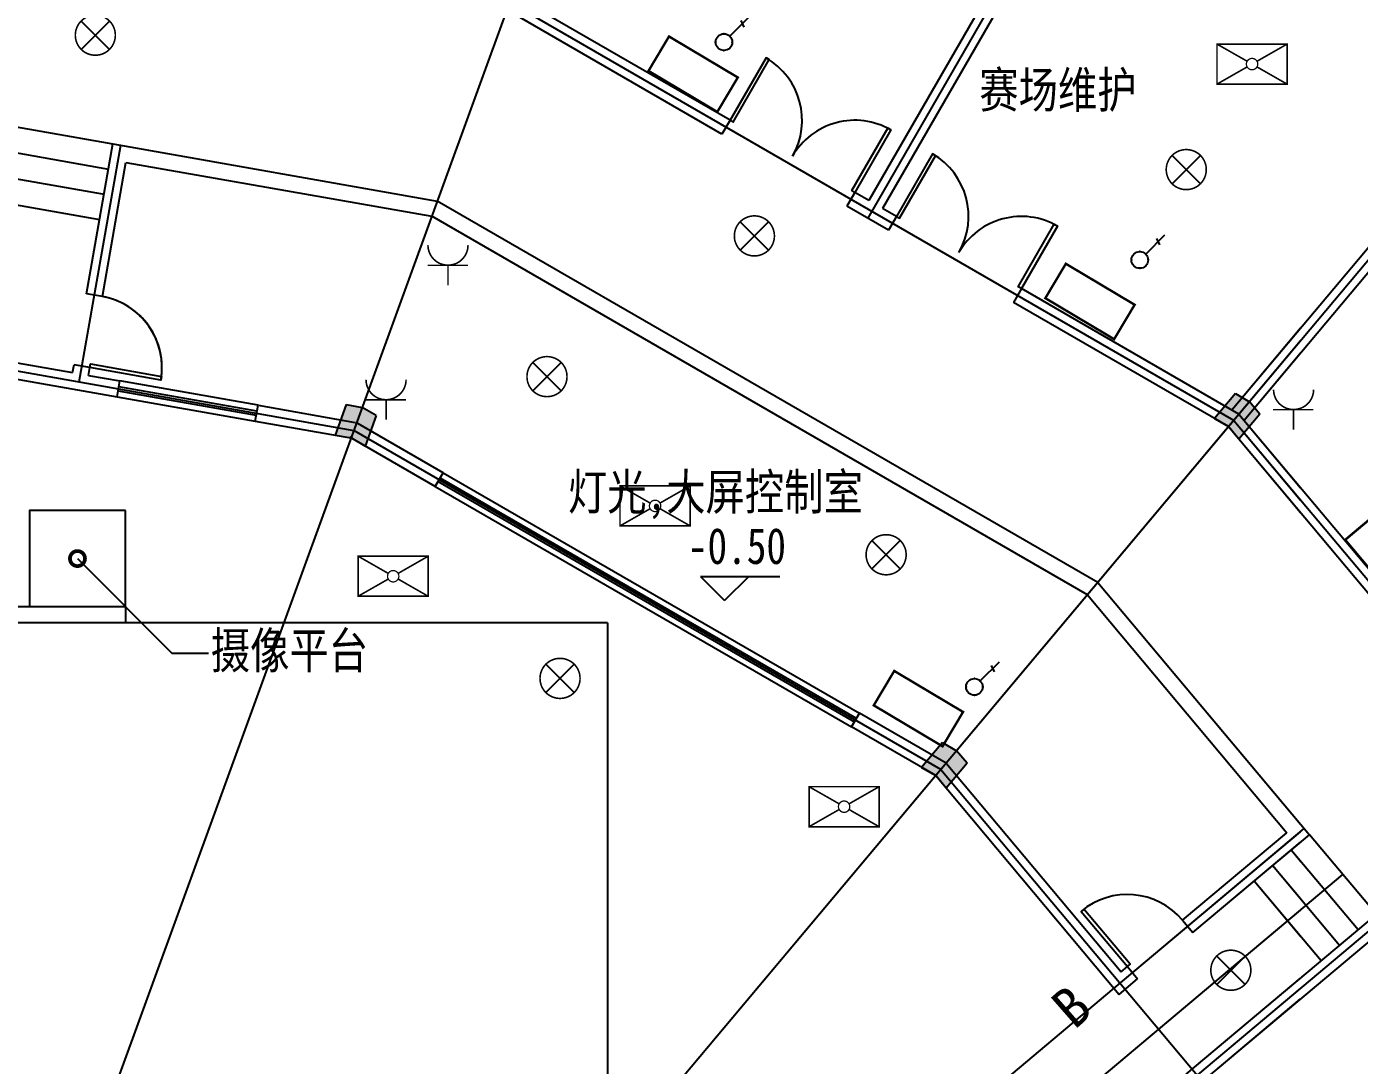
# Model space of a CAD drawing. Extents: x 23618587 to 48466785, y 42305484 to 86624613.
# Drawn here: x 24299728 to 24316365, y 43320068 to 43333033 of the extents above; entities that cross this region are included whole.
import ezdxf

# ---------------------------------------------------------------- set-up
doc = ezdxf.new("R2010")
doc.units = 0
doc.header["$MEASUREMENT"] = 0
doc.layers.get('0').update_dxf_attribs({"linetype": 'CONTINUOUS'})
for name, color, linetype in [('AC-W', 7, 'CONTINUOUS'), ('设备-动力', 3, 'CONTINUOUS'), ('设备-插座', 3, 'CONTINUOUS'), ('设备-照明', 3, 'CONTINUOUS'), ('设备-箱柜', 3, 'CONTINUOUS')]:
    doc.layers.add(name, color=color, linetype=linetype)
doc.styles.add('IDQSTYLE', font='simplex.shx', dxfattribs={"width": 0.7, "bigfont": 'hzfs1.shx'})
doc.styles.add('Q1', font='SimSun.ttf', dxfattribs={"width": 0.8, "height": 450})

# ---------------------------------------------------------------- blocks, each defined once
blk = doc.blocks.new('_DOTSMALL')
at = {"color": 0, "linetype": 'ByBlock', "const_width": 0.5}
blk.add_lwpolyline([(-0.0625, 0, 1), (0.0625, 0, 1)], format="xyb", close=True, dxfattribs=at)
blk = doc.blocks.new('HC000426')
at = {"color": 0, "linetype": 'Continuous', "const_width": 0.3}
blk.add_lwpolyline([(5, 2.5), (-5, 2.5), (-5, -2.5), (5, -2.5)], close=True, dxfattribs=at)
at = {"color": 0, "style": 'IDQSTYLE', "width": 0.7}
blk.add_attdef('PSFHATT', (7, -2.5), '', height=2.5, dxfattribs=at)
blk = doc.blocks.new('HC002297100793')
at = {"color": 0}
for p, q in [((0.74, 1.78), (3.12, 4.17)), ((2.09, 3.72), (2.47, 2.92))]:
    blk.add_line(p, q, dxfattribs=at)
blk.add_circle((0, 1.04), 1.04, dxfattribs=at)
for p in [(0, 2.08), (-1.04, 1.04), (0, 0), (1.04, 1.04)]:
    blk.add_point(p, dxfattribs=at)
at = {"color": 0, "width": 0.7}
blk.add_attdef('PSFHATT', (3.15, 0), '', height=0.025, dxfattribs=at)
blk = doc.blocks.new('HC001494')
at = {"color": 0, "linetype": 'Continuous'}
for p, q in [((-1.77, 1.77), (1.77, -1.77)), ((1.77, 1.77), (-1.77, -1.77))]:
    blk.add_line(p, q, dxfattribs=at)
at = {"color": 0, "linetype": 'Continuous', "const_width": 0.2}
blk.add_lwpolyline([(1.77, -1.77, 0.198912), (2.5, 0, 0.198912), (1.77, 1.77, 0.198912), (0, 2.5, 0.198912), (-1.77, 1.77, 0.198912), (-2.5, 0, 0.198912), (-1.77, -1.77, 0.198912), (0, -2.5, 0.198912)], format="xyb", close=True, dxfattribs=at)
at = {"color": 0, "style": 'IDQSTYLE', "width": 0.7}
blk.add_attdef('PSFHATT', (4.5, -2.5), '', height=2.5, dxfattribs=at)
blk = doc.blocks.new('HC000704')
at = {"color": 0, "linetype": 'Continuous', "const_width": 0.2}
for points in [[(-0.61, 0.35), (-4.38, 2.5)], [(-4.38, 2.5), (4.37, 2.5), (4.37, -2.5), (-4.38, -2.5), (-4.38, 2.5)], [(4.37, 2.5), (0.61, 0.35)], [(-0.61, -0.35), (-4.38, -2.5)], [(0.61, -0.35), (4.37, -2.5)]]:
    blk.add_lwpolyline(points, dxfattribs=at)
at = {"color": 0, "linetype": 'Continuous', "const_width": 0.16}
blk.add_lwpolyline([(0, -0.71, 0.198912), (0.5, -0.5, 0.198912), (0.71, 0, 0.198912), (0.5, 0.5, 0.198912), (0, 0.71, 0.198912), (-0.5, 0.5, 0.198912), (-0.71, 0, 0.198912), (-0.5, -0.5, 0.198912)], format="xyb", close=True, dxfattribs=at)
at = {"color": 0, "style": 'IDQSTYLE', "width": 0.7}
blk.add_attdef('PSFHATT', (6.37, -2.5), '', height=2.5, dxfattribs=at)
blk = doc.blocks.new('HC000133')
at = {"color": 0, "linetype": 'Continuous', "const_width": 0.2}
blk.add_lwpolyline([(-2.5, 5, 0.198912), (-1.77, 3.23, 0.198912), (0, 2.5, 0.198912), (1.77, 3.23, 0.198912), (2.5, 5)], format="xyb", dxfattribs=at)
for points in [[(-2.55, 2.48), (2.48, 2.48)], [(0, 2.5), (0, 0)]]:
    blk.add_lwpolyline(points, dxfattribs=at)
at = {"color": 0, "style": 'IDQSTYLE', "width": 0.7}
blk.add_attdef('PSFHATT', (4.5, 0), '', height=2.5, dxfattribs=at)

msp = doc.modelspace()

# ---------------------------------------------------------------- linework, layer by layer
at = {"layer": 'AC-W', "color": 7, "ltscale": 300}
for p, q in [((24311449.10486, 43348976.79392), (24296987.14862, 43309242.89571)), ((24311449.10486, 43348976.79392), (24296987.14862, 43309242.89571)), ((24327829.91289, 43343650.12975), (24298958.8155, 43309242.89571)), ((24313126.76417, 43335663.84528), (24310226.76417, 43330640.89794)), ((24313126.76417, 43335663.84528), (24310226.76417, 43330640.89794)), ((24314796.79205, 43328117.86116), (24305756.73629, 43333337.13979)), ((24314796.79205, 43328117.86116), (24305756.73629, 43333337.13979)), ((24300382.92689, 43328598.29846), (24300903.87142, 43331552.72172)), ((24300382.92689, 43328598.29846), (24300903.87142, 43331552.72172)), ((24295476.76417, 43329463.38721), (24303811.8767, 43327993.68198)), ((24295476.76417, 43329463.38721), (24303811.8767, 43327993.68198)), ((24315631.94022, 43329113.15199), (24298958.8155, 43309242.89571)), ((24314796.79205, 43328117.86116), (24315631.94022, 43327122.57033)), ((24314796.79205, 43328117.86116), (24321506.56732, 43320121.46238)), ((24311141.65164, 43323761.83445), (24303811.8767, 43327993.68198)), ((24311141.65164, 43323761.83445), (24303811.8767, 43327993.68198)), ((24311141.65164, 43323761.83445), (24315631.94022, 43318410.5169)), ((24311141.65164, 43323761.83445), (24316582.00997, 43317278.26787)), ((24313303.13565, 43321030.30573), (24315677.87343, 43323022.94732)), ((24313303.13565, 43321030.30573), (24315631.94022, 43322984.40478)), ((24300422.24029, 43309242.89571), (24316159.96413, 43322448.41399)), ((24300422.24029, 43309242.89571), (24315631.94022, 43322005.34932)), ((24314267.31707, 43319881.23907), (24316642.05484, 43321873.88066)), ((24314267.31707, 43319881.23907), (24315631.94022, 43321026.29385))]:
    msp.add_line(p, q, dxfattribs=at)
at = {"layer": 'AC-W', "color": 7, "ltscale": 5000}
for p, q in [((24312940.16163, 43335540.6402), (24310240.16163, 43330864.10302)), ((24312940.16163, 43335540.6402), (24310240.16163, 43330864.10302)), ((24313113.36671, 43335440.6402), (24310413.36671, 43330764.10302)), ((24313113.36671, 43335440.6402), (24310413.36671, 43330764.10302)), ((24308408.11082, 43331690.89794), (24305722.00665, 43333241.7209)), ((24308408.11082, 43331690.89794), (24305722.00665, 43333241.7209)), ((24308508.11082, 43331864.10302), (24305967.34297, 43333331.01602)), ((24308508.11082, 43331864.10302), (24305967.34297, 43333331.01602)), ((24318298.72357, 43332446.87302), (24314774.12389, 43328246.41869)), ((24318451.93246, 43332318.3155), (24314927.33278, 43328117.86116)), ((24308508.11082, 43331864.10302), (24308408.11082, 43331690.89794)), ((24308508.11082, 43331864.10302), (24308408.11082, 43331690.89794)), ((24300475.45911, 43329698.95181), (24300805.39063, 43331570.08643)), ((24300475.45911, 43329698.95181), (24300805.39063, 43331570.08643)), ((24300475.45911, 43329698.95181), (24300805.39063, 43331570.08643)), ((24300475.45911, 43329698.95181), (24300805.39063, 43331570.08643)), ((24300805.39063, 43331570.08643), (24304853.76576, 43330856.24867)), ((24300805.39063, 43331570.08643), (24304853.76576, 43330856.24867)), ((24300805.39063, 43331570.08643), (24304853.76576, 43330856.24867)), ((24300805.39063, 43331570.08643), (24304853.76576, 43330856.24867)), ((24300672.42066, 43329664.22217), (24300967.62254, 43331338.39525)), ((24300672.42066, 43329664.22217), (24300967.62254, 43331338.39525)), ((24300672.42066, 43329664.22217), (24300967.62254, 43331338.39525)), ((24300672.42066, 43329664.22217), (24300967.62254, 43331338.39525)), ((24300967.62254, 43331338.39525), (24304784.30649, 43330665.41089)), ((24300967.62254, 43331338.39525), (24304784.30649, 43330665.41089)), ((24300967.62254, 43331338.39525), (24304784.30649, 43330665.41089)), ((24300967.62254, 43331338.39525), (24304784.30649, 43330665.41089)), ((24310066.95655, 43330964.10302), (24309966.95655, 43330790.89794)), ((24310066.95655, 43330964.10302), (24309966.95655, 43330790.89794)), ((24310240.16163, 43330864.10302), (24310066.95655, 43330964.10302)), ((24310240.16163, 43330864.10302), (24310066.95655, 43330964.10302)), ((24313099.76257, 43326095.42019), (24304853.76576, 43330856.24867)), ((24313099.76257, 43326095.42019), (24304853.76576, 43330856.24867)), ((24313099.76257, 43326095.42019), (24304853.76576, 43330856.24867)), ((24313099.76257, 43326095.42019), (24304853.76576, 43330856.24867)), ((24310486.57179, 43330490.89794), (24309966.95655, 43330790.89794)), ((24310486.57179, 43330490.89794), (24309966.95655, 43330790.89794)), ((24310586.57179, 43330664.10302), (24310413.36671, 43330764.10302)), ((24310586.57179, 43330664.10302), (24310413.36671, 43330764.10302)), ((24312969.22185, 43325939.84781), (24304784.30649, 43330665.41089)), ((24312969.22185, 43325939.8478), (24304784.30649, 43330665.41089)), ((24312969.22185, 43325939.84781), (24304784.30649, 43330665.41089)), ((24312969.22185, 43325939.8478), (24304784.30649, 43330665.41089)), ((24310586.57179, 43330664.10302), (24310486.57179, 43330490.89794)), ((24310586.57179, 43330664.10302), (24310486.57179, 43330490.89794)), ((24312145.41752, 43329764.10302), (24312045.41752, 43329590.89794)), ((24312145.41752, 43329764.10302), (24312045.41752, 43329590.89794)), ((24314862.06241, 43328195.64735), (24312145.41752, 43329764.10302)), ((24314862.06241, 43328195.64735), (24312145.41752, 43329764.10302)), ((24300672.42066, 43329664.22217), (24300475.45911, 43329698.95181)), ((24300672.42066, 43329664.22217), (24300475.45911, 43329698.95181)), ((24300672.42066, 43329664.22217), (24300475.45911, 43329698.95181)), ((24300672.42066, 43329664.22217), (24300475.45911, 43329698.95181)), ((24314731.52169, 43328040.07497), (24312045.41752, 43329590.89794)), ((24314731.52169, 43328040.07497), (24312045.41752, 43329590.89794)), ((24315631.94022, 43329268.72438), (24314774.12389, 43328246.41869)), ((24297034.64872, 43329087.14758), (24300857.96595, 43328412.9936)), ((24297034.64872, 43329087.14758), (24300857.96595, 43328412.9936)), ((24297034.64872, 43329087.14758), (24300857.96595, 43328412.9936)), ((24297034.64872, 43329087.14758), (24300857.96595, 43328412.9936)), ((24299021.56085, 43328939.88669), (24300301.81093, 43328714.14406)), ((24299021.56085, 43328939.88669), (24300301.81093, 43328714.14406)), ((24299021.56085, 43328939.88669), (24300301.81093, 43328714.14406)), ((24299021.56085, 43328939.88669), (24300301.81093, 43328714.14406)), ((24315631.94022, 43328957.57961), (24314927.33278, 43328117.86116)), ((24300301.81093, 43328714.14406), (24300319.17575, 43328812.62483)), ((24300301.81093, 43328714.14406), (24300319.17575, 43328812.62483)), ((24300301.81093, 43328714.14406), (24300319.17575, 43328812.62483)), ((24300301.81093, 43328714.14406), (24300319.17575, 43328812.62483)), ((24300516.1373, 43328777.8952), (24300319.17575, 43328812.62483)), ((24300516.1373, 43328777.8952), (24300319.17575, 43328812.62483)), ((24300516.1373, 43328777.8952), (24300319.17575, 43328812.62483)), ((24300516.1373, 43328777.8952), (24300319.17575, 43328812.62483)), ((24300498.77248, 43328679.41442), (24300516.1373, 43328777.8952)), ((24300498.77248, 43328679.41442), (24300516.1373, 43328777.8952)), ((24300498.77248, 43328679.41442), (24300516.1373, 43328777.8952)), ((24300498.77248, 43328679.41442), (24300516.1373, 43328777.8952)), ((24300498.77248, 43328679.41442), (24300892.69558, 43328609.95515)), ((24300498.77248, 43328679.41442), (24300892.69558, 43328609.95515)), ((24300498.77248, 43328679.41442), (24300892.69558, 43328609.95515)), ((24300498.77248, 43328679.41442), (24300892.69558, 43328609.95515)), ((24300857.96595, 43328412.9936), (24300892.69558, 43328609.95515)), ((24300857.96595, 43328412.9936), (24300892.69558, 43328609.95515)), ((24300857.96595, 43328412.9936), (24300892.69558, 43328609.95515)), ((24300857.96595, 43328412.9936), (24300892.69558, 43328609.95515)), ((24302581.37951, 43328109.10929), (24302616.10915, 43328306.07084)), ((24302581.37951, 43328109.10929), (24302616.10915, 43328306.07084)), ((24302581.37951, 43328109.10929), (24302616.10915, 43328306.07084)), ((24302581.37951, 43328109.10929), (24302616.10915, 43328306.07084)), ((24302616.10913, 43328306.07073), (24303829.24151, 43328092.16276)), ((24302616.10913, 43328306.07073), (24303829.24151, 43328092.16276)), ((24302616.10913, 43328306.07073), (24303829.24151, 43328092.16276)), ((24302616.10913, 43328306.07073), (24303829.24151, 43328092.16276)), ((24302581.37949, 43328109.10918), (24303794.51188, 43327895.20121)), ((24302581.37949, 43328109.10918), (24303794.51188, 43327895.20121)), ((24302581.37949, 43328109.10918), (24303794.51188, 43327895.20121)), ((24302581.37949, 43328109.10918), (24303794.51188, 43327895.20121)), ((24304928.68844, 43327464.36048), (24303861.8767, 43328080.28453)), ((24304928.68844, 43327464.36048), (24303861.8767, 43328080.28453)), ((24304928.68844, 43327464.36048), (24303861.8767, 43328080.28452)), ((24304928.68844, 43327464.36048), (24303861.8767, 43328080.28452)), ((24314862.06241, 43328195.64735), (24315631.94022, 43327278.14272)), ((24314862.06241, 43328195.64735), (24316878.43015, 43325792.63386)), ((24304828.68844, 43327291.1554), (24303761.8767, 43327907.07944)), ((24304828.68844, 43327291.1554), (24303761.8767, 43327907.07944)), ((24304828.68844, 43327291.1554), (24303761.8767, 43327907.07944)), ((24304828.68844, 43327291.1554), (24303761.8767, 43327907.07944)), ((24314731.52169, 43328040.07497), (24315631.94022, 43326966.99795)), ((24314731.52169, 43328040.07497), (24316725.22126, 43325664.07634)), ((24304828.68844, 43327291.1554), (24304928.6886, 43327464.36076)), ((24304828.68844, 43327291.1554), (24304928.6886, 43327464.36076)), ((24304828.68844, 43327291.1554), (24304928.6886, 43327464.36076)), ((24304828.68844, 43327291.1554), (24304928.6886, 43327464.36076)), ((24313099.76257, 43326095.42019), (24315631.94022, 43323077.68838)), ((24313099.76257, 43326095.42019), (24315631.94022, 43323077.68838)), ((24313099.76257, 43326095.42019), (24315742.15219, 43322946.34288)), ((24313099.76257, 43326095.42019), (24315742.15219, 43322946.34287)), ((24312969.22185, 43325939.84781), (24315460.38578, 43322970.99424)), ((24312969.22185, 43325939.84781), (24315460.38578, 43322970.99424)), ((24312969.22185, 43325939.8478), (24315460.38578, 43322970.99424)), ((24312969.22185, 43325939.8478), (24315460.38578, 43322970.99424)), ((24310024.84086, 43324291.1554), (24310124.84102, 43324464.36076)), ((24310024.84086, 43324291.1554), (24310124.84102, 43324464.36076)), ((24310024.84086, 43324291.1554), (24310124.84102, 43324464.36076)), ((24310024.84086, 43324291.1554), (24310124.84102, 43324464.36076)), ((24311206.922, 43323839.62064), (24310124.84086, 43324464.36048)), ((24311206.922, 43323839.62064), (24310124.84086, 43324464.36048)), ((24311206.922, 43323839.62064), (24310124.84086, 43324464.36048)), ((24311206.922, 43323839.62064), (24310124.84086, 43324464.36048)), ((24311076.38128, 43323684.04826), (24310024.84086, 43324291.1554)), ((24311076.38128, 43323684.04826), (24310024.84086, 43324291.1554)), ((24311076.38128, 43323684.04826), (24310024.84086, 43324291.1554)), ((24311076.38128, 43323684.04826), (24310024.84086, 43324291.1554)), ((24311206.922, 43323839.62064), (24313392.06578, 43321235.4677)), ((24311206.922, 43323839.62064), (24313392.06578, 43321235.4677)), ((24311206.922, 43323839.62064), (24313392.06578, 43321235.4677)), ((24311206.922, 43323839.62064), (24313392.06578, 43321235.4677)), ((24311076.38128, 43323684.04826), (24313367.41441, 43320953.70129)), ((24311076.38128, 43323684.04826), (24313367.41441, 43320953.70128)), ((24311076.38128, 43323684.04826), (24313367.41441, 43320953.70129)), ((24311076.38128, 43323684.04826), (24313367.41441, 43320953.70128)), ((24314158.11022, 43321878.25531), (24315460.38578, 43322970.99424)), ((24314158.11022, 43321878.2553), (24315460.38578, 43322970.99424)), ((24314158.11022, 43321878.25531), (24315460.38578, 43322970.99424)), ((24314158.11022, 43321878.2553), (24315460.38578, 43322970.99424)), ((24314286.66774, 43321725.04642), (24315742.15219, 43322946.34288)), ((24314286.66774, 43321725.04642), (24315742.15219, 43322946.34287)), ((24314286.66774, 43321725.04642), (24315631.94022, 43322853.86405)), ((24314286.66774, 43321725.04642), (24315631.94022, 43322853.86405)), ((24314203.03831, 43319957.84351), (24316577.77608, 43321950.4851)), ((24314158.11022, 43321878.25531), (24314286.66774, 43321725.04642)), ((24314158.11022, 43321878.25531), (24314286.66774, 43321725.04642)), ((24314158.11022, 43321878.2553), (24314286.66774, 43321725.04642)), ((24314158.11022, 43321878.2553), (24314286.66774, 43321725.04642)), ((24314484.80472, 43319933.19214), (24316553.12471, 43321668.71869)), ((24313392.06578, 43321235.4677), (24313468.67022, 43321299.74646)), ((24313392.06578, 43321235.4677), (24313468.67022, 43321299.74646)), ((24313392.06578, 43321235.4677), (24313468.67022, 43321299.74646)), ((24313392.06578, 43321235.4677), (24313468.67022, 43321299.74646)), ((24313468.67022, 43321299.74646), (24313597.22775, 43321146.53757)), ((24313468.67022, 43321299.74646), (24313597.22775, 43321146.53757)), ((24313468.67022, 43321299.74646), (24313597.22775, 43321146.53757)), ((24313468.67022, 43321299.74646), (24313597.22775, 43321146.53757)), ((24313367.41441, 43320953.70129), (24313597.22775, 43321146.53757)), ((24313367.41441, 43320953.70128), (24313597.22775, 43321146.53757)), ((24313367.41441, 43320953.70129), (24313597.22775, 43321146.53757)), ((24313367.41441, 43320953.70128), (24313597.22775, 43321146.53757)), ((24314203.03831, 43319957.84351), (24315631.94022, 43321156.83458)), ((24314484.80472, 43319933.19214), (24315631.94022, 43320895.75312))]:
    msp.add_line(p, q, dxfattribs=at)
at = {"layer": 'AC-W', "color": 7}
for p, q in [((24299525.14057, 43331795.82917), (24300805.39064, 43331570.08654)), ((24299525.14057, 43331795.82917), (24300805.39064, 43331570.08654)), ((24299469.57315, 43331480.69069), (24300749.82323, 43331254.94806)), ((24299469.57315, 43331480.69069), (24300749.82323, 43331254.94806)), ((24299414.00573, 43331165.55221), (24300694.25581, 43330939.80958)), ((24299414.00573, 43331165.55221), (24300694.25581, 43330939.80958)), ((24299358.43832, 43330850.41373), (24300638.68839, 43330624.6711)), ((24299358.43832, 43330850.41373), (24300638.68839, 43330624.6711)), ((24302616.10915, 43328306.07084), (24300892.69558, 43328609.95515)), ((24302616.10915, 43328306.07084), (24300892.69558, 43328609.95515)), ((24302616.10915, 43328306.07084), (24300892.69558, 43328609.95515)), ((24302616.10915, 43328306.07084), (24300892.69558, 43328609.95515)), ((24300857.96595, 43328412.9936), (24302581.37951, 43328109.10929)), ((24300857.96595, 43328412.9936), (24302581.37951, 43328109.10929)), ((24300857.96595, 43328412.9936), (24302581.37951, 43328109.10929)), ((24300857.96595, 43328412.9936), (24302581.37951, 43328109.10929)), ((24300870.98956, 43328486.85418), (24302594.40313, 43328182.96987)), ((24300870.98956, 43328486.85418), (24302594.40313, 43328182.96987)), ((24300870.98956, 43328486.85418), (24302594.40313, 43328182.96987)), ((24300870.98956, 43328486.85418), (24302594.40313, 43328182.96987)), ((24302603.08554, 43328232.21026), (24300879.67197, 43328536.09457)), ((24302603.08554, 43328232.21026), (24300879.67197, 43328536.09457)), ((24302603.08554, 43328232.21026), (24300879.67197, 43328536.09457)), ((24302603.08554, 43328232.21026), (24300879.67197, 43328536.09457)), ((24314816.72627, 43328452.7625), (24314992.60331, 43328351.21984)), ((24314816.72627, 43328452.7625), (24314992.60331, 43328351.21984)), ((24303716.0656, 43328315.20405), (24303916.0656, 43328279.93865)), ((24303716.0656, 43328315.20405), (24303916.0656, 43328279.93865)), ((24303716.0656, 43328315.20405), (24303916.0656, 43328279.93865)), ((24303716.0656, 43328315.20405), (24303916.0656, 43328279.93865)), ((24304091.94265, 43328178.39599), (24303916.0656, 43328279.93865)), ((24304091.94265, 43328178.39599), (24303916.0656, 43328279.93865)), ((24304091.94265, 43328178.39599), (24303916.0656, 43328279.93865)), ((24304091.94265, 43328178.39599), (24303916.0656, 43328279.93865)), ((24315123.14404, 43328195.64745), (24314992.60331, 43328351.21984)), ((24315123.14404, 43328195.64745), (24314992.60331, 43328351.21984)), ((24314555.64481, 43328141.61773), (24314731.52186, 43328040.07507)), ((24314555.64481, 43328141.61773), (24314731.52186, 43328040.07507)), ((24303577.14706, 43327933.52849), (24303777.14706, 43327898.2631)), ((24303577.14706, 43327933.52849), (24303777.14706, 43327898.26309)), ((24303577.14706, 43327933.52849), (24303777.14706, 43327898.2631)), ((24303577.14706, 43327933.52849), (24303777.14706, 43327898.26309)), ((24303953.02411, 43327796.72043), (24303777.14706, 43327898.2631)), ((24303953.02411, 43327796.72043), (24303777.14706, 43327898.2631)), ((24303953.02411, 43327796.72043), (24303777.14706, 43327898.26309)), ((24303953.02411, 43327796.72043), (24303777.14706, 43327898.26309)), ((24314862.06258, 43327884.50269), (24314731.52186, 43328040.07507)), ((24314862.06258, 43327884.50269), (24314731.52186, 43328040.07507)), ((24304891.1886, 43327399.40885), (24310087.34102, 43324399.40885)), ((24304891.1886, 43327399.40885), (24310087.34102, 43324399.40885)), ((24304891.1886, 43327399.40885), (24310087.34102, 43324399.40885)), ((24304891.1886, 43327399.40885), (24310087.34102, 43324399.40885)), ((24304928.6886, 43327464.36076), (24310124.84102, 43324464.36076)), ((24304928.6886, 43327464.36076), (24310124.84102, 43324464.36076)), ((24304928.6886, 43327464.36076), (24310124.84102, 43324464.36076)), ((24304928.6886, 43327464.36076), (24310124.84102, 43324464.36076)), ((24304828.6886, 43327291.15568), (24310024.84102, 43324291.15568)), ((24304828.6886, 43327291.15568), (24310024.84102, 43324291.15568)), ((24304828.6886, 43327291.15568), (24310024.84102, 43324291.15568)), ((24304828.6886, 43327291.15568), (24310024.84102, 43324291.15568)), ((24304866.1886, 43327356.10758), (24310062.34102, 43324356.10758)), ((24304866.1886, 43327356.10758), (24310062.34102, 43324356.10758)), ((24304866.1886, 43327356.10758), (24310062.34102, 43324356.10758)), ((24304866.1886, 43327356.10758), (24310062.34102, 43324356.10758)), ((24300361.76417, 43326393.14853), (24301541.94282, 43325212.96987)), ((24300361.76417, 43326393.14853), (24301541.94282, 43325212.96987)), ((24308141.17163, 43326171.35185), (24309129.93149, 43326171.35185)), ((24308141.17163, 43326171.35185), (24308441.17163, 43325871.35185)), ((24308141.17163, 43326171.35185), (24309129.93149, 43326171.35185)), ((24308141.17163, 43326171.35185), (24308441.17163, 43325871.35185)), ((24308141.17164, 43326171.35185), (24309129.93149, 43326171.35185)), ((24308141.17164, 43326171.35185), (24308441.17164, 43325871.35185)), ((24308141.17164, 43326171.35185), (24309129.93149, 43326171.35185)), ((24308141.17164, 43326171.35185), (24308441.17164, 43325871.35185)), ((24308741.17163, 43326171.35185), (24308441.17163, 43325871.35185)), ((24308741.17163, 43326171.35185), (24308441.17163, 43325871.35185)), ((24308741.17164, 43326171.35185), (24308441.17164, 43325871.35185)), ((24308741.17164, 43326171.35185), (24308441.17164, 43325871.35185)), ((24306976.76417, 43325593.14853), (24283976.76417, 43325593.14852)), ((24306976.76417, 43325593.14853), (24293797.68593, 43325593.14852)), ((24306976.76417, 43325593.14853), (24306976.76417, 43309242.89571)), ((24306976.76417, 43325593.14853), (24306976.76417, 43309242.89571)), ((24301541.94282, 43325212.96987), (24301999.63656, 43325212.96987)), ((24301541.94282, 43325212.96987), (24301999.63656, 43325212.96987)), ((24311161.58586, 43324096.73578), (24311337.4629, 43323995.19312)), ((24311161.58586, 43324096.73578), (24311337.4629, 43323995.19312)), ((24311161.58586, 43324096.73578), (24311337.4629, 43323995.19312)), ((24311161.58586, 43324096.73578), (24311337.4629, 43323995.19312)), ((24311468.00363, 43323839.62074), (24311337.4629, 43323995.19312)), ((24311468.00363, 43323839.62074), (24311337.4629, 43323995.19312)), ((24311468.00363, 43323839.62074), (24311337.4629, 43323995.19312)), ((24311468.00363, 43323839.62074), (24311337.4629, 43323995.19312)), ((24310900.5044, 43323785.59102), (24311076.38145, 43323684.04835)), ((24310900.5044, 43323785.59102), (24311076.38145, 43323684.04835)), ((24310900.5044, 43323785.59102), (24311076.38145, 43323684.04835)), ((24310900.5044, 43323785.59102), (24311076.38145, 43323684.04835)), ((24311206.92217, 43323528.47597), (24311076.38145, 43323684.04835)), ((24311206.92217, 43323528.47597), (24311076.38145, 43323684.04835)), ((24311206.92217, 43323528.47597), (24311076.38145, 43323684.04835)), ((24311206.92217, 43323528.47597), (24311076.38145, 43323684.04835)), ((24316577.77608, 43321950.4851), (24315742.15219, 43322946.34288)), ((24316577.77608, 43321950.4851), (24315742.15219, 43322946.34287)), ((24315631.94022, 43322610.97124), (24315512.33885, 43322753.50659)), ((24315631.94022, 43322610.97124), (24315512.33885, 43322753.50659)), ((24316347.96275, 43321757.64882), (24315512.33885, 43322753.50659)), ((24316347.96275, 43321757.64882), (24315512.33885, 43322753.50659)), ((24315631.94022, 43322144.25409), (24315282.52552, 43322560.67031)), ((24315631.94022, 43322144.25409), (24315282.52552, 43322560.67031)), ((24316118.14941, 43321564.81253), (24315282.52552, 43322560.67031)), ((24316118.14941, 43321564.81253), (24315282.52552, 43322560.67031)), ((24315631.94022, 43321677.53694), (24315052.71219, 43322367.83403)), ((24315631.94022, 43321677.53694), (24315052.71219, 43322367.83403)), ((24315888.33608, 43321371.97625), (24315052.71219, 43322367.83403)), ((24315888.33608, 43321371.97625), (24315052.71219, 43322367.83403)), ((24309396.76417, 43317752.47086), (24313303.13565, 43321030.30573)), ((24309396.76417, 43317752.47086), (24313303.13565, 43321030.30573))]:
    msp.add_line(p, q, dxfattribs=at)
at = {"layer": 'AC-W', "color": 7, "ltscale": 1500}
for p, q in [((24300382.92689, 43328598.29846), (24300903.87142, 43331552.72172)), ((24300382.92689, 43328598.29846), (24300903.87142, 43331552.72172)), ((24295476.76417, 43329463.38721), (24303811.8767, 43327993.68198)), ((24295476.76417, 43329463.38721), (24303811.8767, 43327993.68198)), ((24311141.65164, 43323761.83445), (24303811.8767, 43327993.68198)), ((24311141.65164, 43323761.83445), (24303811.8767, 43327993.68198)), ((24313303.13565, 43321030.30573), (24315677.87343, 43323022.94732)), ((24313303.13565, 43321030.30573), (24315631.94022, 43322984.40478))]:
    msp.add_line(p, q, dxfattribs=at)
at = {"layer": 'AC-W', "color": 7, "ltscale": 1000}
for p, q in [((24314816.72627, 43328452.7625), (24314555.64481, 43328141.61773)), ((24314816.72627, 43328452.7625), (24314555.64481, 43328141.61773)), ((24303716.0656, 43328315.20405), (24303577.14706, 43327933.52849)), ((24303716.0656, 43328315.20405), (24303577.14706, 43327933.52849)), ((24303716.0656, 43328315.20405), (24303577.14706, 43327933.52849)), ((24303716.0656, 43328315.20405), (24303577.14706, 43327933.52849)), ((24304091.94265, 43328178.39599), (24303953.02411, 43327796.72043)), ((24304091.94265, 43328178.39599), (24303953.02411, 43327796.72043)), ((24304091.94265, 43328178.39599), (24303953.02411, 43327796.72043)), ((24304091.94265, 43328178.39599), (24303953.02411, 43327796.72043)), ((24315123.14404, 43328195.64745), (24314862.06258, 43327884.50269)), ((24315123.14404, 43328195.64745), (24314862.06258, 43327884.50269)), ((24311161.58586, 43324096.73578), (24310900.5044, 43323785.59102)), ((24311161.58586, 43324096.73578), (24310900.5044, 43323785.59102)), ((24311161.58586, 43324096.73578), (24310900.5044, 43323785.59102)), ((24311161.58586, 43324096.73578), (24310900.5044, 43323785.59102)), ((24311468.00363, 43323839.62074), (24311206.92217, 43323528.47597)), ((24311468.00363, 43323839.62074), (24311206.92217, 43323528.47597)), ((24311468.00363, 43323839.62074), (24311206.92217, 43323528.47597)), ((24311468.00363, 43323839.62074), (24311206.92217, 43323528.47597))]:
    msp.add_line(p, q, dxfattribs=at)
at = {"layer": 'AC-W', "color": 7}
for points in [[(24308508.11082, 43331864.10302), (24308547.08196, 43331841.60302), (24308997.08196, 43332621.02588), (24308958.11082, 43332643.52588)], [(24308508.11082, 43331864.10302), (24308547.08196, 43331841.60302), (24308997.08196, 43332621.02588), (24308958.11082, 43332643.52588)], [(24310066.95655, 43330964.10302), (24310027.9854, 43330986.60302), (24310477.9854, 43331766.02588), (24310516.95655, 43331743.52588)], [(24310066.95655, 43330964.10302), (24310027.9854, 43330986.60302), (24310477.9854, 43331766.02588), (24310516.95655, 43331743.52588)], [(24310586.57179, 43330664.10302), (24310625.54293, 43330641.60302), (24311075.54293, 43331421.02588), (24311036.57179, 43331443.52588)], [(24310586.57179, 43330664.10302), (24310625.54293, 43330641.60302), (24311075.54293, 43331421.02588), (24311036.57179, 43331443.52588)], [(24312145.41752, 43329764.10302), (24312106.44637, 43329786.60302), (24312556.44637, 43330566.02588), (24312595.41752, 43330543.52588)], [(24312145.41752, 43329764.10302), (24312106.44637, 43329786.60302), (24312556.44637, 43330566.02588), (24312595.41752, 43330543.52588)], [(24300516.1373, 43328777.8952), (24300523.95147, 43328822.21155), (24301410.27844, 43328665.92819), (24301402.46428, 43328621.61184)], [(24300516.1373, 43328777.8952), (24300523.95147, 43328822.21155), (24301410.27844, 43328665.92819), (24301402.46428, 43328621.61184)], [(24300516.1373, 43328777.8952), (24300523.95147, 43328822.21155), (24301410.27844, 43328665.92819), (24301402.46428, 43328621.61184)], [(24300516.1373, 43328777.8952), (24300523.95147, 43328822.21155), (24301410.27844, 43328665.92819), (24301402.46428, 43328621.61184)], [(24300961.76417, 43326993.14853), (24299761.76417, 43326993.14853), (24299761.76417, 43325793.14853), (24300961.76417, 43325793.14853)], [(24300961.76417, 43326993.14853), (24299761.76417, 43326993.14853), (24299761.76417, 43325793.14853), (24300961.76417, 43325793.14853)], [(24289991.76417, 43325793.14852), (24300961.76417, 43325793.14853), (24300961.76417, 43325593.14853), (24289991.76417, 43325593.14852)], [(24313468.67022, 43321299.74646), (24313503.14222, 43321328.6719), (24312924.63337, 43322018.1119), (24312890.16137, 43321989.18646)], [(24313468.67022, 43321299.74646), (24313503.14222, 43321328.6719), (24312924.63337, 43322018.1119), (24312890.16137, 43321989.18645)], [(24313468.67022, 43321299.74646), (24313503.14222, 43321328.6719), (24312924.63337, 43322018.1119), (24312890.16137, 43321989.18646)], [(24313468.67022, 43321299.74646), (24313503.14222, 43321328.6719), (24312924.63337, 43322018.1119), (24312890.16137, 43321989.18645)]]:
    msp.add_lwpolyline(points, close=True, dxfattribs=at)
msp.add_lwpolyline([(24293797.68593, 43325793.14852), (24300961.76417, 43325793.14853), (24300961.76417, 43325593.14853), (24293797.68593, 43325593.14852)], dxfattribs=at)
at = {"layer": 'AC-W', "color": 7, "ltscale": 300}
for centre, radius, start, end in [((24162246.90911, 42870268.06754), 513099.72014, 62.6224147924, 75.1443656534), ((24150982.49453, 42831626.35527), 541522.67138, 66.0871772528, 74.4564383749)]:
    msp.add_arc(centre, radius, start, end, dxfattribs=at)
at = {"layer": 'AC-W', "color": 7}
for centre, radius, start, end in [((24148759.7883, 42835660.74182), 530172.67138, 79.4743453433, 79.4743453433), ((24148766.30591, 42835659.45113), 530172.67138, 78.1227654299, 78.1227654299), ((24148779.34207, 42835656.52904), 530172.67138, 76.2090487924, 76.2090487924), ((24308508.11082, 43331864.10302), 900, 330.000000004, 60), ((24308508.11082, 43331864.10302), 900, 330.000000004, 60), ((24310066.95655, 43330964.10302), 900, 60, 150.000000004), ((24310066.95655, 43330964.10302), 900, 60, 150.000000004), ((24310586.57179, 43330664.10302), 900, 330.000000004, 60), ((24310586.57179, 43330664.10302), 900, 330.000000004, 60), ((24312145.41752, 43329764.10302), 900, 60, 150.000000004), ((24312145.41752, 43329764.10302), 900, 60, 150.000000004), ((24300516.1373, 43328777.8952), 900, 350.000000001, 80.000000001), ((24300516.1373, 43328777.8952), 900, 349.999999998, 80.000000001), ((24300516.1373, 43328777.8952), 900, 350.000000001, 80.000000001), ((24300516.1373, 43328777.8952), 900, 349.999999998, 80.000000001), ((24313468.67022, 43321299.74646), 900, 40.000000005, 130.000000003), ((24313468.67022, 43321299.74646), 900, 40.000000003, 130.000000001), ((24313468.67022, 43321299.74646), 900, 40.000000005, 130.000000003), ((24313468.67022, 43321299.74646), 900, 40.000000003, 130.000000001)]:
    msp.add_arc(centre, radius, start, end, dxfattribs=at)
for points in [[(24314992.60331, 43328351.21984), (24314816.72627, 43328452.7625), (24314731.52186, 43328040.07507), (24314555.64481, 43328141.61773)], [(24314992.60331, 43328351.21984), (24314816.72627, 43328452.7625), (24314731.52186, 43328040.07507), (24314555.64481, 43328141.61773)], [(24303916.0656, 43328279.93865), (24303716.0656, 43328315.20405), (24303777.14706, 43327898.2631), (24303577.14706, 43327933.52849)], [(24303916.0656, 43328279.93865), (24303716.0656, 43328315.20405), (24303777.14706, 43327898.26309), (24303577.14706, 43327933.52849)], [(24303916.0656, 43328279.93865), (24303716.0656, 43328315.20405), (24303777.14706, 43327898.2631), (24303577.14706, 43327933.52849)], [(24303916.0656, 43328279.93865), (24303716.0656, 43328315.20405), (24303777.14706, 43327898.26309), (24303577.14706, 43327933.52849)], [(24304091.94265, 43328178.39599), (24303916.0656, 43328279.93865), (24303953.02411, 43327796.72043), (24303777.14706, 43327898.2631)], [(24304091.94265, 43328178.39599), (24303916.0656, 43328279.93865), (24303953.02411, 43327796.72043), (24303777.14706, 43327898.26309)], [(24304091.94265, 43328178.39599), (24303916.0656, 43328279.93865), (24303953.02411, 43327796.72043), (24303777.14706, 43327898.2631)], [(24304091.94265, 43328178.39599), (24303916.0656, 43328279.93865), (24303953.02411, 43327796.72043), (24303777.14706, 43327898.26309)], [(24315123.14404, 43328195.64745), (24314992.60331, 43328351.21984), (24314862.06258, 43327884.50269), (24314731.52186, 43328040.07507)], [(24315123.14404, 43328195.64745), (24314992.60331, 43328351.21984), (24314862.06258, 43327884.50269), (24314731.52186, 43328040.07507)], [(24311337.4629, 43323995.19312), (24311161.58586, 43324096.73578), (24311076.38145, 43323684.04835), (24310900.5044, 43323785.59102)], [(24311337.4629, 43323995.19312), (24311161.58586, 43324096.73578), (24311076.38145, 43323684.04835), (24310900.5044, 43323785.59102)], [(24311337.4629, 43323995.19312), (24311161.58586, 43324096.73578), (24311076.38145, 43323684.04835), (24310900.5044, 43323785.59102)], [(24311337.4629, 43323995.19312), (24311161.58586, 43324096.73578), (24311076.38145, 43323684.04835), (24310900.5044, 43323785.59102)], [(24311468.00363, 43323839.62074), (24311337.4629, 43323995.19312), (24311206.92217, 43323528.47597), (24311076.38145, 43323684.04835)], [(24311468.00363, 43323839.62074), (24311337.4629, 43323995.19312), (24311206.92217, 43323528.47597), (24311076.38145, 43323684.04835)], [(24311468.00363, 43323839.62074), (24311337.4629, 43323995.19312), (24311206.92217, 43323528.47597), (24311076.38145, 43323684.04835)], [(24311468.00363, 43323839.62074), (24311337.4629, 43323995.19312), (24311206.92217, 43323528.47597), (24311076.38145, 43323684.04835)]]:
    msp.add_solid(points, dxfattribs=at)

# ---------------------------------------------------------------- block references
at = {"layer": 'AC-W', "color": 7, "xscale": 375, "yscale": 375, "zscale": 375, "rotation": 270.0000000027392}
msp.add_blockref('_DOTSMALL', (24300361.76417, 43326393.14853), dxfattribs=at)
msp.add_blockref('_DOTSMALL', (24300361.76417, 43326393.14853), dxfattribs=at)
at = {"layer": '设备-动力', "xscale": 100, "yscale": 100, "zscale": 100}
for p in [(24315025.62073, 43332565.51197), (24307572.97876, 43327050.91693), (24304303.34717, 43326172.81694), (24309932.72526, 43323296.2666)]:
    msp.add_blockref('HC000704', p, dxfattribs=at)
at = {"layer": '设备-插座', "xscale": 100, "yscale": 100, "zscale": 100}
for p in [(24304987.36983, 43329805.67784), (24304214.10361, 43328126.24027), (24315543.75826, 43328003.53713)]:
    msp.add_blockref('HC000133', p, dxfattribs=at)
at = {"layer": '设备-照明', "color": 3, "xscale": 100, "yscale": 100, "zscale": 100}
for p in [(24300584.89774, 43332926.14918), (24314204.02537, 43331248.54294), (24308812.45033, 43330420.76662), (24306223.38756, 43328664.20399), (24310457.02012, 43326441.06361), (24306386.0948, 43324897.68093), (24314760.56875, 43321254.62349)]:
    msp.add_blockref('HC001494', p, dxfattribs=at)
at = {"layer": '设备-照明', "xscale": 100, "yscale": 100, "zscale": 100}
for p in [(24308432.87862, 43332735.65905), (24313624.07571, 43330016.1499), (24311558.62242, 43324687.31998)]:
    msp.add_blockref('HC002297100793', p, dxfattribs=at)
at = {"layer": '设备-箱柜', "color": 142, "extrusion": (-2.78703e-12, -4.68321e-12, -1), "yscale": 100, "zscale": 100, "rotation": 210.7863368422443}
for p, xscale in [((-24308048.14575, 43332439.7833, -0.00027), 99.99999999999994), ((-24313002.15172, 43329602.65055, -0.00027), 99.99999999999996), ((-24310860.15558, 43324519.9755, -0.00027), 99.99999999999996)]:
    msp.add_blockref('HC000426', p, dxfattribs=dict(at, xscale=xscale))
at = {"layer": '设备-箱柜', "color": 142, "xscale": 99.99999999999993, "yscale": 100, "zscale": 100, "rotation": 310.0000000028318}
msp.add_blockref('HC000426', (24316701.09491, 43326404.92056, 0.00024), dxfattribs=at)

# ---------------------------------------------------------------- texts
at = {"layer": 'AC-W', "color": 7, "style": 'Q1', "width": 0.8}
for s, p in [('赛场维护', (24311619.8229, 43332018.71947)), ('赛场维护', (24311619.8229, 43332018.71947)), ('灯光,大屏控制室', (24306485.11199, 43327001.69815)), ('灯光,大屏控制室', (24306485.11199, 43327001.69815)), ('-0.50', (24307982.6064, 43326326.05525)), ('-0.50', (24307982.6064, 43326326.05525)), ('摄像平台', (24302026.22997, 43325021.76255)), ('摄像平台', (24302026.22997, 43325021.76255))]:
    msp.add_text(s, height=450, dxfattribs=at).set_placement(p)
at = {"layer": 'AC-W', "color": 7, "style": 'Q1'}
msp.add_text('B', height=500, rotation=41.175290099, dxfattribs=at).set_placement((24312804.83826, 43320502.08418))

doc.saveas('drawing.dxf')
